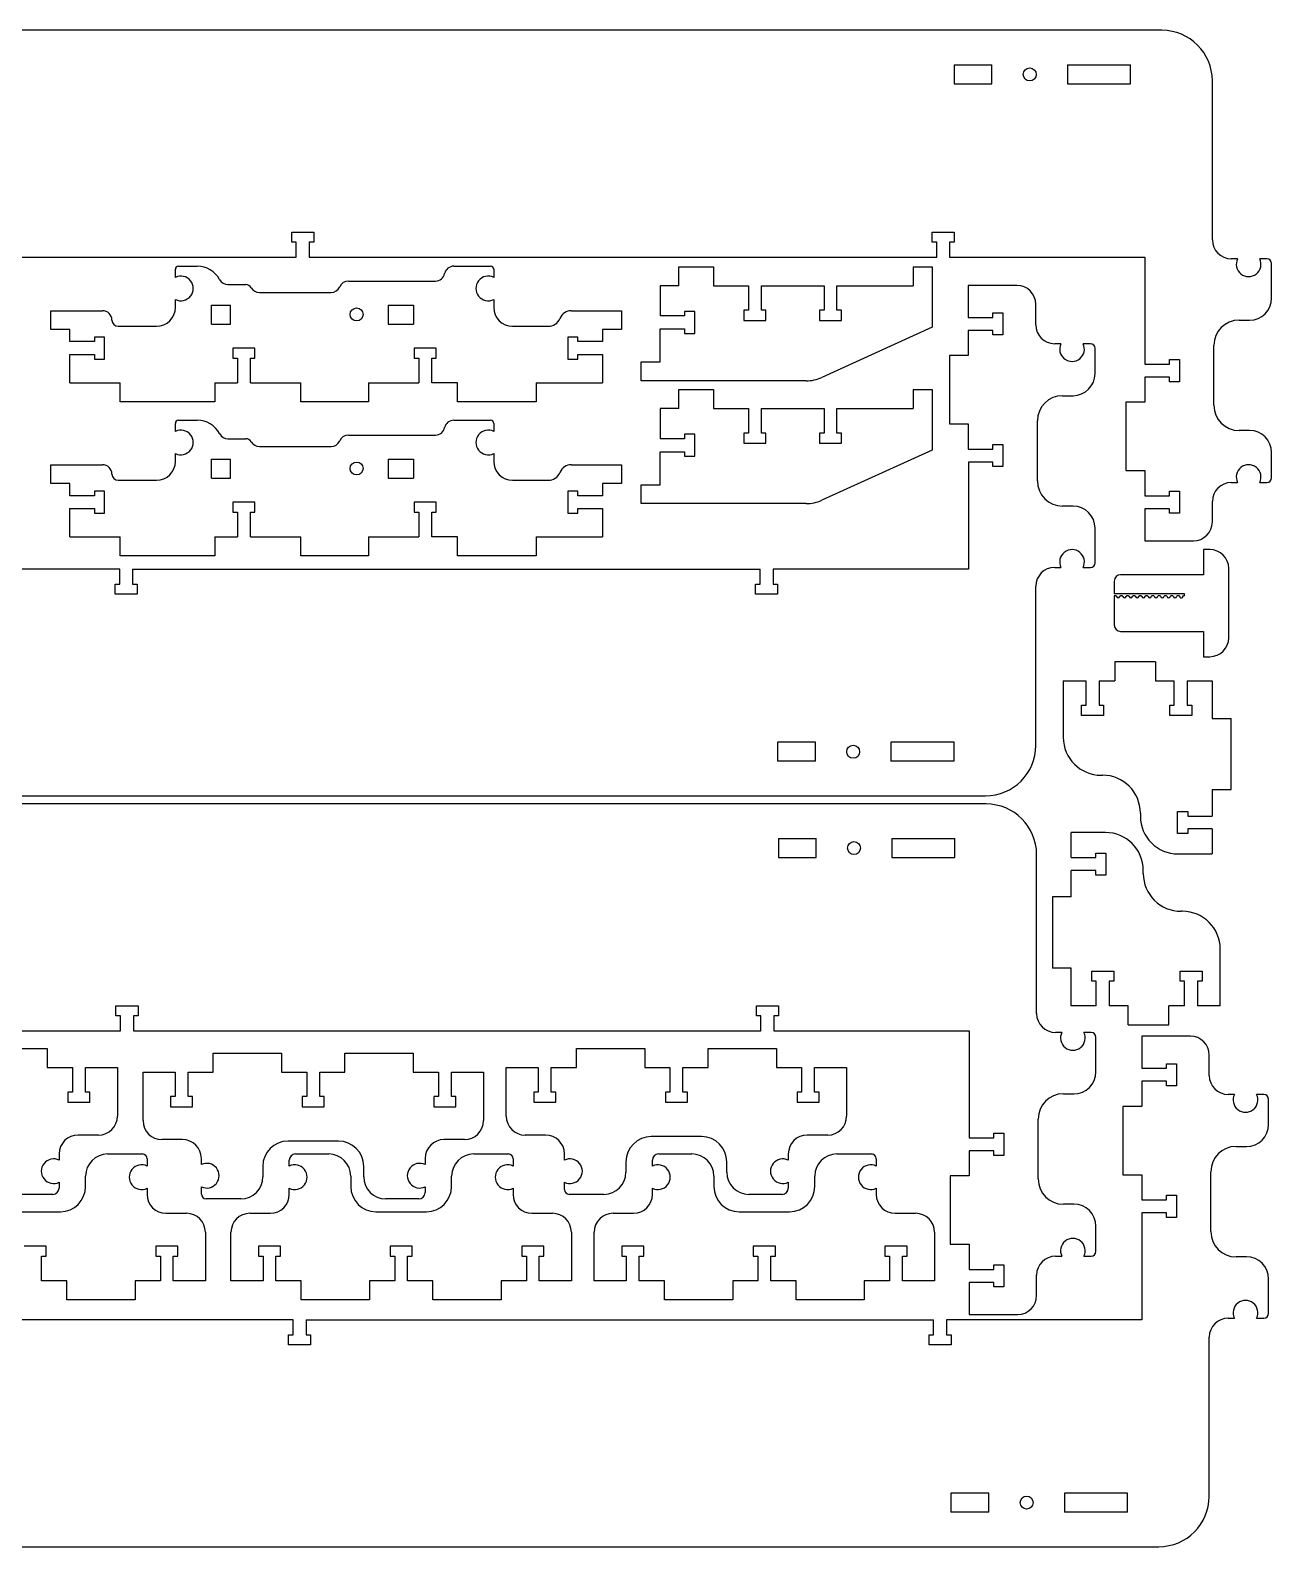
# Model space of a CAD drawing. Header units: millimetres. Extents: x 55 to 1338, y 204 to 952.
# Drawn here: x 944.1 to 1338, y 468.6 to 949.8 of the extents above; entities that cross this region are included whole.
import ezdxf

# ---------------------------------------------------------------- set-up
doc = ezdxf.new("R2010")
doc.units = ezdxf.units.MM
doc.layers.get('0').update_dxf_attribs({"color": 253, "lineweight": 70, "true_color": 0x8faf8f})

msp = doc.modelspace()

# ---------------------------------------------------------------- linework, layer by layer
at = {"color": 38, "lineweight": -3, "true_color": 0x482605}
for p, q in [((1303.16, 949.77), (554.75, 949.77)), ((1237.22, 938.77), (1249.22, 938.77)), ((1237.22, 938.77), (1237.22, 932.77)), ((1249.22, 932.77), (1249.22, 938.77)), ((1273.22, 938.77), (1293.22, 938.77)), ((1273.22, 938.77), (1273.22, 932.77)), ((1293.22, 932.77), (1293.22, 938.77)), ((1319.16, 883.27), (1319.16, 933.77)), ((1237.22, 932.77), (1249.22, 932.77)), ((1273.22, 932.77), (1293.22, 932.77)), ((1027.06, 885.77), (1034.06, 885.77)), ((1027.06, 882.57), (1027.06, 885.77)), ((1034.06, 885.77), (1034.06, 882.57)), ((1230.26, 885.77), (1237.26, 885.77)), ((1230.26, 882.57), (1230.26, 885.77)), ((1237.26, 885.77), (1237.26, 882.57)), ((1028.51, 882.57), (1027.06, 882.57)), ((1028.51, 877.77), (1028.51, 882.57)), ((1034.06, 882.57), (1032.61, 882.57)), ((1032.61, 882.57), (1032.61, 877.77)), ((1231.71, 882.57), (1230.26, 882.57)), ((1231.71, 877.77), (1231.71, 882.57)), ((1235.81, 882.57), (1235.81, 877.77)), ((1237.26, 882.57), (1235.81, 882.57)), ((829.41, 877.77), (1028.51, 877.77)), ((1032.61, 877.77), (1231.71, 877.77)), ((1235.81, 877.77), (1297.77, 877.77)), ((1297.77, 877.77), (1297.77, 843.82)), ((1327.15, 877.27), (1325.16, 877.27)), ((1336.48, 877.27), (1334.18, 877.27)), ((1337.98, 864.8), (1337.98, 875.77)), ((990.15, 871.38), (990.15, 873.93)), ((991.15, 874.93), (997.1, 874.93)), ((1078.52, 874.93), (1090.15, 874.93)), ((1091.15, 873.93), (1091.15, 871.38)), ((1149.92, 874.72), (1160.92, 874.72)), ((1149.92, 868.72), (1149.92, 874.72)), ((1160.92, 874.72), (1160.92, 868.72)), ((1224.22, 874.72), (1230.22, 874.72)), ((1224.22, 874.72), (1224.22, 868.72)), ((1230.22, 874.72), (1230.22, 855.54)), ((1006.84, 869.06), (1012.48, 869.06)), ((1016.81, 866.56), (1039.55, 866.56)), ((1045.06, 870.2), (1072.65, 870.2)), ((1143.92, 868.72), (1143.92, 859.13)), ((1149.92, 868.72), (1143.92, 868.72)), ((1160.92, 868.72), (1171.97, 868.72)), ((1171.97, 868.72), (1171.97, 860.92)), ((1176.07, 860.92), (1176.07, 868.72)), ((1176.07, 868.72), (1195.97, 868.72)), ((1195.97, 868.72), (1195.97, 860.92)), ((1200.07, 860.92), (1200.07, 868.72)), ((1200.07, 868.72), (1224.22, 868.72)), ((1257.14, 868.83), (1241.74, 868.83)), ((1241.74, 868.83), (1241.74, 858.65)), ((990.15, 861.86), (990.15, 864.34)), ((1001.65, 862.56), (1007.65, 862.56)), ((1001.65, 856.56), (1001.65, 862.56)), ((1007.65, 856.56), (1007.65, 862.56)), ((1057.65, 862.56), (1065.65, 862.56)), ((1057.65, 862.56), (1057.65, 856.56)), ((1065.65, 862.56), (1065.65, 856.56)), ((1091.15, 864.34), (1091.15, 861.86)), ((1263.14, 856.33), (1263.14, 862.83)), ((950.65, 860.8), (967, 860.8)), ((950.65, 854.8), (950.65, 860.8)), ((1001.65, 856.56), (1007.65, 856.56)), ((1057.65, 856.56), (1065.65, 856.56)), ((1115.84, 860.8), (1131.65, 860.8)), ((1131.65, 860.8), (1131.65, 854.8)), ((1151.72, 859.13), (1143.92, 859.13)), ((1151.72, 860.58), (1151.72, 859.13)), ((1154.92, 860.58), (1151.72, 860.58)), ((1154.92, 853.58), (1154.92, 860.58)), ((1170.52, 860.92), (1170.52, 857.72)), ((1171.97, 860.92), (1170.52, 860.92)), ((1170.52, 857.72), (1177.52, 857.72)), ((1177.52, 860.92), (1176.07, 860.92)), ((1177.52, 857.72), (1177.52, 860.92)), ((1195.97, 860.92), (1194.52, 860.92)), ((1194.52, 860.92), (1194.52, 857.72)), ((1194.52, 857.72), (1201.52, 857.72)), ((1201.52, 860.92), (1200.07, 860.92)), ((1201.52, 857.72), (1201.52, 860.92)), ((1241.74, 858.65), (1249.54, 858.65)), ((1249.54, 858.65), (1249.54, 860.1)), ((1249.54, 860.1), (1252.74, 860.1)), ((1252.74, 860.1), (1252.74, 853.1)), ((1327.66, 857.8), (1330.98, 857.8)), ((956.65, 854.8), (950.65, 854.8)), ((956.65, 850.98), (956.65, 854.8)), ((964.45, 852.43), (964.45, 850.98)), ((967.65, 852.43), (964.45, 852.43)), ((967.65, 845.43), (967.65, 852.43)), ((972, 855.86), (984.15, 855.86)), ((1097.15, 855.86), (1108.45, 855.86)), ((1114.65, 852.43), (1114.65, 845.43)), ((1117.85, 852.43), (1114.65, 852.43)), ((1117.85, 850.98), (1117.85, 852.43)), ((1125.65, 854.8), (1125.65, 850.98)), ((1131.65, 854.8), (1125.65, 854.8)), ((1143.92, 855.03), (1151.72, 855.03)), ((1143.92, 844.54), (1143.92, 855.03)), ((1151.72, 855.03), (1151.72, 853.58)), ((1151.72, 853.58), (1154.92, 853.58)), ((1230.22, 855.54), (1195.26, 839.62)), ((1249.54, 854.55), (1241.74, 854.55)), ((1241.74, 854.55), (1241.74, 846.55)), ((1249.54, 853.1), (1249.54, 854.55)), ((1252.74, 853.1), (1249.54, 853.1)), ((964.45, 850.98), (956.65, 850.98)), ((1008.38, 848.93), (1008.38, 845.73)), ((1015.38, 848.93), (1008.38, 848.93)), ((1015.38, 845.73), (1015.38, 848.93)), ((1065.92, 848.93), (1065.92, 845.73)), ((1072.92, 848.93), (1065.92, 848.93)), ((1072.92, 845.73), (1072.92, 848.93)), ((1125.65, 850.98), (1117.85, 850.98)), ((1271.13, 850.33), (1269.14, 850.33)), ((1280.46, 850.33), (1278.16, 850.33)), ((1281.96, 840.83), (1281.96, 848.83)), ((1319.66, 830.77), (1319.66, 849.8)), ((956.65, 846.88), (964.45, 846.88)), ((956.65, 837.93), (956.65, 846.88)), ((964.45, 846.88), (964.45, 845.43)), ((964.45, 845.43), (967.65, 845.43)), ((1008.38, 845.73), (1009.83, 845.73)), ((1009.83, 845.73), (1009.83, 837.93)), ((1013.93, 845.73), (1015.38, 845.73)), ((1013.93, 837.93), (1013.93, 845.73)), ((1065.92, 845.73), (1067.37, 845.73)), ((1067.37, 845.73), (1067.37, 837.93)), ((1071.47, 845.73), (1072.92, 845.73)), ((1071.47, 837.93), (1071.47, 845.73)), ((1114.65, 845.43), (1117.85, 845.43)), ((1117.85, 846.88), (1125.65, 846.88)), ((1117.85, 845.43), (1117.85, 846.88)), ((1125.65, 846.88), (1125.65, 837.93)), ((1137.92, 838.54), (1137.92, 844.54)), ((1137.92, 844.54), (1143.92, 844.54)), ((1241.74, 846.55), (1235.74, 846.55)), ((1235.74, 846.55), (1235.74, 824.88)), ((1297.77, 843.82), (1305.56, 843.82)), ((1305.56, 845.27), (1308.76, 845.27)), ((1305.56, 843.82), (1305.56, 845.27)), ((1308.76, 845.27), (1308.76, 838.27)), ((956.65, 837.93), (972.65, 837.93)), ((972.65, 831.93), (972.65, 837.93)), ((1002.65, 837.93), (1002.65, 831.93)), ((1002.65, 837.93), (1009.83, 837.93)), ((1013.93, 837.93), (1029.93, 837.93)), ((1029.93, 831.93), (1029.93, 837.93)), ((1051.37, 837.93), (1051.37, 831.93)), ((1051.37, 837.93), (1067.37, 837.93)), ((1079.65, 837.93), (1071.47, 837.93)), ((1079.65, 831.93), (1079.65, 837.93)), ((1104.65, 837.93), (1104.65, 831.93)), ((1104.65, 837.93), (1125.65, 837.93)), ((1190.29, 838.54), (1137.92, 838.54)), ((1297.76, 839.72), (1297.76, 831.72)), ((1305.56, 839.72), (1297.76, 839.72)), ((1305.56, 838.27), (1305.56, 839.72)), ((1308.76, 838.27), (1305.56, 838.27)), ((1149.92, 835.75), (1160.92, 835.75)), ((1149.92, 829.75), (1149.92, 835.75)), ((1160.92, 835.75), (1160.92, 829.75)), ((1224.22, 835.75), (1230.22, 835.75)), ((1224.22, 835.75), (1224.22, 829.75)), ((1230.22, 835.75), (1230.22, 816.57)), ((1271.64, 833.83), (1274.96, 833.83)), ((1002.65, 831.93), (972.65, 831.93)), ((1051.37, 831.93), (1029.93, 831.93)), ((1104.65, 831.93), (1079.65, 831.93)), ((1143.92, 829.75), (1143.92, 820.16)), ((1149.92, 829.75), (1143.92, 829.75)), ((1160.92, 829.75), (1171.97, 829.75)), ((1171.97, 829.75), (1171.97, 821.95)), ((1176.07, 821.95), (1176.07, 829.75)), ((1176.07, 829.75), (1195.97, 829.75)), ((1195.97, 829.75), (1195.97, 821.95)), ((1200.07, 821.95), (1200.07, 829.75)), ((1200.07, 829.75), (1224.22, 829.75)), ((1291.76, 831.72), (1291.76, 810.05)), ((1297.76, 831.72), (1291.76, 831.72)), ((990.15, 822.5), (990.15, 825.05)), ((991.15, 826.05), (997.1, 826.05)), ((1078.52, 826.05), (1090.15, 826.05)), ((1091.15, 825.05), (1091.15, 822.5)), ((1235.74, 824.88), (1241.74, 824.88)), ((1241.74, 824.88), (1241.74, 816.88)), ((1263.64, 806.8), (1263.64, 825.83)), ((1006.84, 820.18), (1012.48, 820.18)), ((1045.06, 821.32), (1072.65, 821.32)), ((1151.72, 820.16), (1143.92, 820.16)), ((1151.72, 821.61), (1151.72, 820.16)), ((1154.92, 821.61), (1151.72, 821.61)), ((1154.92, 814.61), (1154.92, 821.61)), ((1170.52, 821.95), (1170.52, 818.75)), ((1171.97, 821.95), (1170.52, 821.95)), ((1170.52, 818.75), (1177.52, 818.75)), ((1177.52, 821.95), (1176.07, 821.95)), ((1177.52, 818.75), (1177.52, 821.95)), ((1195.97, 821.95), (1194.52, 821.95)), ((1194.52, 821.95), (1194.52, 818.75)), ((1194.52, 818.75), (1201.52, 818.75)), ((1201.52, 821.95), (1200.07, 821.95)), ((1201.52, 818.75), (1201.52, 821.95)), ((1249.54, 816.88), (1249.54, 818.33)), ((1249.54, 818.33), (1252.74, 818.33)), ((1252.74, 818.33), (1252.74, 811.33)), ((1330.98, 822.77), (1327.66, 822.77)), ((990.15, 812.98), (990.15, 815.46)), ((1001.65, 813.68), (1007.65, 813.68)), ((1001.65, 807.68), (1001.65, 813.68)), ((1007.65, 807.68), (1007.65, 813.68)), ((1016.81, 817.68), (1039.55, 817.68)), ((1057.65, 813.68), (1065.65, 813.68)), ((1057.65, 813.68), (1057.65, 807.68)), ((1065.65, 813.68), (1065.65, 807.68)), ((1091.15, 815.46), (1091.15, 812.98)), ((1143.92, 816.06), (1151.72, 816.06)), ((1143.92, 805.57), (1143.92, 816.06)), ((1151.72, 816.06), (1151.72, 814.61)), ((1151.72, 814.61), (1154.92, 814.61)), ((1230.22, 816.57), (1195.26, 800.65)), ((1241.74, 816.88), (1249.54, 816.88)), ((1337.98, 807.77), (1337.98, 815.77)), ((950.65, 811.92), (967, 811.92)), ((950.65, 805.92), (950.65, 811.92)), ((1115.84, 811.92), (1131.65, 811.92)), ((1131.65, 811.92), (1131.65, 805.92)), ((1249.54, 812.78), (1241.75, 812.78)), ((1241.75, 812.78), (1241.75, 778.83)), ((1249.54, 811.33), (1249.54, 812.78)), ((1252.74, 811.33), (1249.54, 811.33)), ((1291.76, 810.05), (1297.76, 810.05)), ((1297.76, 810.05), (1297.76, 802.05)), ((956.65, 805.92), (950.65, 805.92)), ((956.65, 802.1), (956.65, 805.92)), ((972, 806.98), (984.15, 806.98)), ((1001.65, 807.68), (1007.65, 807.68)), ((1057.65, 807.68), (1065.65, 807.68)), ((1097.15, 806.98), (1108.45, 806.98)), ((1125.65, 805.92), (1125.65, 802.1)), ((1131.65, 805.92), (1125.65, 805.92)), ((1137.92, 799.57), (1137.92, 805.57)), ((1137.92, 805.57), (1143.92, 805.57)), ((1325.16, 806.27), (1327.15, 806.27)), ((1334.18, 806.27), (1336.48, 806.27)), ((964.45, 802.1), (956.65, 802.1)), ((964.45, 803.55), (964.45, 802.1)), ((967.65, 803.55), (964.45, 803.55)), ((967.65, 796.55), (967.65, 803.55)), ((1008.38, 800.05), (1008.38, 796.85)), ((1015.38, 800.05), (1008.38, 800.05)), ((1015.38, 796.85), (1015.38, 800.05)), ((1065.92, 800.05), (1065.92, 796.85)), ((1072.92, 800.05), (1065.92, 800.05)), ((1072.92, 796.85), (1072.92, 800.05)), ((1114.65, 803.55), (1114.65, 796.55)), ((1117.85, 803.55), (1114.65, 803.55)), ((1117.85, 802.1), (1117.85, 803.55)), ((1125.65, 802.1), (1117.85, 802.1)), ((1190.29, 799.57), (1137.92, 799.57)), ((1274.96, 798.8), (1271.64, 798.8)), ((1297.76, 802.05), (1305.56, 802.05)), ((1305.56, 803.5), (1308.76, 803.5)), ((1305.56, 802.05), (1305.56, 803.5)), ((1308.76, 803.5), (1308.76, 796.5)), ((1319.16, 793.77), (1319.16, 800.27)), ((956.65, 798), (964.45, 798)), ((956.65, 789.05), (956.65, 798)), ((964.45, 798), (964.45, 796.55)), ((964.45, 796.55), (967.65, 796.55)), ((1008.38, 796.85), (1009.83, 796.85)), ((1009.83, 796.85), (1009.83, 789.05)), ((1013.93, 796.85), (1015.38, 796.85)), ((1013.93, 789.05), (1013.93, 796.85)), ((1065.92, 796.85), (1067.37, 796.85)), ((1067.37, 796.85), (1067.37, 789.05)), ((1071.47, 796.85), (1072.92, 796.85)), ((1071.47, 789.05), (1071.47, 796.85)), ((1114.65, 796.55), (1117.85, 796.55)), ((1117.85, 798), (1125.65, 798)), ((1117.85, 796.55), (1117.85, 798)), ((1125.65, 798), (1125.65, 789.05)), ((1297.76, 797.95), (1297.76, 787.77)), ((1305.56, 797.95), (1297.76, 797.95)), ((1305.56, 796.5), (1305.56, 797.95)), ((1308.76, 796.5), (1305.56, 796.5)), ((1281.96, 780.83), (1281.96, 791.8)), ((956.65, 789.05), (972.65, 789.05)), ((972.65, 783.05), (972.65, 789.05)), ((1002.65, 789.05), (1002.65, 783.05)), ((1002.65, 789.05), (1009.83, 789.05)), ((1013.93, 789.05), (1029.93, 789.05)), ((1029.93, 783.05), (1029.93, 789.05)), ((1051.37, 789.05), (1051.37, 783.05)), ((1051.37, 789.05), (1067.37, 789.05)), ((1079.65, 789.05), (1071.47, 789.05)), ((1079.65, 783.05), (1079.65, 789.05)), ((1104.65, 789.05), (1104.65, 783.05)), ((1104.65, 789.05), (1125.65, 789.05)), ((1297.76, 787.77), (1313.16, 787.77)), ((1318.37, 785.01), (1316.37, 785.01)), ((1316.37, 785.01), (1316.37, 777.01)), ((1002.65, 783.05), (972.65, 783.05)), ((1051.37, 783.05), (1029.93, 783.05)), ((1104.65, 783.05), (1079.65, 783.05)), ((972.49, 778.83), (773.39, 778.83)), ((972.49, 774.03), (972.49, 778.83)), ((976.59, 778.83), (976.59, 774.03)), ((976.59, 778.83), (1175.69, 778.83)), ((1175.69, 774.03), (1175.69, 778.83)), ((1179.79, 778.83), (1179.79, 774.03)), ((1241.75, 778.83), (1179.79, 778.83)), ((1269.14, 779.33), (1271.13, 779.33)), ((1278.16, 779.33), (1280.46, 779.33)), ((1288.04, 775.01), (1288.04, 771.01)), ((1316.37, 777.01), (1290.04, 777.01)), ((1324.37, 757.01), (1324.37, 779.01)), ((971.04, 770.83), (971.04, 774.03)), ((971.04, 774.03), (972.49, 774.03)), ((978.04, 770.83), (971.04, 770.83)), ((976.59, 774.03), (978.04, 774.03)), ((978.04, 774.03), (978.04, 770.83)), ((1174.24, 770.83), (1174.24, 774.03)), ((1174.24, 774.03), (1175.69, 774.03)), ((1181.24, 770.83), (1174.24, 770.83)), ((1179.79, 774.03), (1181.24, 774.03)), ((1181.24, 774.03), (1181.24, 770.83)), ((1263.14, 722.83), (1263.14, 773.33)), ((1288.04, 771.01), (1310.27, 771.01)), ((1288.6, 770.31), (1288.04, 770.31)), ((1288.04, 770.31), (1288.04, 761.01)), ((1290.6, 770.31), (1289.99, 770.31)), ((1292.6, 770.31), (1291.99, 770.31)), ((1294.6, 770.31), (1293.99, 770.31)), ((1296.6, 770.31), (1295.99, 770.31)), ((1298.6, 770.31), (1297.99, 770.31)), ((1300.6, 770.31), (1299.99, 770.31)), ((1302.6, 770.31), (1301.99, 770.31)), ((1304.6, 770.31), (1303.99, 770.31)), ((1306.6, 770.31), (1305.99, 770.31)), ((1308.6, 770.31), (1307.99, 770.31)), ((1309.77, 770.31), (1310.27, 770.31)), ((1310.27, 771.01), (1310.27, 770.31)), ((1290.04, 759.01), (1316.37, 759.01)), ((1316.37, 759.01), (1316.37, 751.01)), ((1316.37, 751.01), (1318.37, 751.01)), ((1301.1, 749.39), (1288.2, 749.39)), ((1288.2, 749.39), (1288.2, 743.39)), ((1301.1, 749.39), (1301.1, 743.39)), ((1271.87, 743.39), (1279.1, 743.39)), ((1271.87, 743.39), (1271.87, 725.39)), ((1279.1, 735.59), (1279.1, 743.39)), ((1283.2, 743.39), (1288.2, 743.39)), ((1283.2, 743.39), (1283.2, 735.59)), ((1301.1, 743.39), (1307.1, 743.39)), ((1307.1, 735.59), (1307.1, 743.39)), ((1311.2, 743.39), (1319.15, 743.39)), ((1311.2, 743.39), (1311.2, 735.59)), ((1319.15, 743.39), (1319.15, 731.39)), ((1277.65, 732.39), (1277.65, 735.59)), ((1277.65, 735.59), (1279.1, 735.59)), ((1284.65, 732.39), (1277.65, 732.39)), ((1283.2, 735.59), (1284.65, 735.59)), ((1284.65, 735.59), (1284.65, 732.39)), ((1305.65, 732.39), (1305.65, 735.59)), ((1305.65, 735.59), (1307.1, 735.59)), ((1312.65, 732.39), (1305.65, 732.39)), ((1311.2, 735.59), (1312.65, 735.59)), ((1312.65, 735.59), (1312.65, 732.39)), ((1319.15, 731.39), (1325.15, 731.39)), ((1325.15, 708.82), (1325.15, 731.39)), ((1181.2, 723.83), (1181.2, 717.83)), ((1193.2, 723.83), (1181.2, 723.83)), ((1193.2, 717.83), (1193.2, 723.83)), ((1237.2, 723.83), (1217.2, 723.83)), ((1217.2, 723.83), (1217.2, 717.83)), ((1237.2, 717.83), (1237.2, 723.83)), ((1193.2, 717.83), (1181.2, 717.83)), ((1237.2, 717.83), (1217.2, 717.83)), ((1283.87, 713.39), (1284.32, 713.39)), ((1319.15, 708.82), (1319.15, 700.44)), ((1319.15, 708.82), (1325.15, 708.82)), ((498.73, 706.83), (1247.14, 706.83)), ((1247.4, 704.26), (498.99, 704.26)), ((1296.32, 701.39), (1296.32, 700.39)), ((1308.15, 694.89), (1308.15, 701.89)), ((1308.15, 701.89), (1311.35, 701.89)), ((1311.35, 701.89), (1311.35, 700.44)), ((1311.35, 700.44), (1319.15, 700.44)), ((1181.46, 693.26), (1193.46, 693.26)), ((1181.46, 693.26), (1181.46, 687.26)), ((1193.46, 687.26), (1193.46, 693.26)), ((1217.46, 693.26), (1237.46, 693.26)), ((1217.46, 693.26), (1217.46, 687.26)), ((1237.46, 687.26), (1237.46, 693.26)), ((1285.24, 695.2), (1274.4, 695.2)), ((1274.4, 687.25), (1274.4, 695.2)), ((1311.35, 694.89), (1308.15, 694.89)), ((1319.15, 696.34), (1311.35, 696.34)), ((1311.35, 696.34), (1311.35, 694.89)), ((1319.15, 696.34), (1319.15, 688.39)), ((1263.4, 637.76), (1263.4, 688.26)), ((1282.2, 687.25), (1282.2, 688.7)), ((1282.2, 688.7), (1285.4, 688.7)), ((1285.4, 688.7), (1285.4, 681.7)), ((1308.32, 688.39), (1319.15, 688.39)), ((1181.46, 687.26), (1193.46, 687.26)), ((1217.46, 687.26), (1237.46, 687.26)), ((1274.4, 687.25), (1282.2, 687.25)), ((1282.2, 683.15), (1274.4, 683.15)), ((1274.4, 674.77), (1274.4, 683.15)), ((1282.2, 681.7), (1282.2, 683.15)), ((1285.4, 681.7), (1282.2, 681.7)), ((1297.24, 682.2), (1297.24, 683.2)), ((1274.4, 674.77), (1268.4, 674.77)), ((1268.4, 674.77), (1268.4, 652.2)), ((1309.68, 670.2), (1309.24, 670.2)), ((1321.68, 640.2), (1321.68, 658.2)), ((1274.4, 652.2), (1268.4, 652.2)), ((1274.4, 640.2), (1274.4, 652.2)), ((1280.9, 648), (1280.9, 651.2)), ((1280.9, 651.2), (1287.9, 651.2)), ((1287.9, 651.2), (1287.9, 648)), ((1308.9, 648), (1308.9, 651.2)), ((1308.9, 651.2), (1315.9, 651.2)), ((1315.9, 651.2), (1315.9, 648)), ((1282.35, 648), (1280.9, 648)), ((1282.35, 640.2), (1282.35, 648)), ((1287.9, 648), (1286.45, 648)), ((1286.45, 648), (1286.45, 640.2)), ((1310.35, 648), (1308.9, 648)), ((1310.35, 640.2), (1310.35, 648)), ((1315.9, 648), (1314.45, 648)), ((1314.45, 648), (1314.45, 640.2)), ((971.3, 640.26), (978.3, 640.26)), ((971.3, 637.06), (971.3, 640.26)), ((978.3, 640.26), (978.3, 637.06)), ((1174.5, 640.26), (1181.5, 640.26)), ((1174.5, 637.06), (1174.5, 640.26)), ((1181.5, 640.26), (1181.5, 637.06)), ((1282.35, 640.2), (1274.4, 640.2)), ((1292.45, 640.2), (1286.45, 640.2)), ((1292.45, 634.2), (1292.45, 640.2)), ((1305.35, 634.2), (1305.35, 640.2)), ((1310.35, 640.2), (1305.35, 640.2)), ((1321.68, 640.2), (1314.45, 640.2)), ((972.75, 637.06), (971.3, 637.06)), ((972.75, 632.26), (972.75, 637.06)), ((978.3, 637.06), (976.85, 637.06)), ((976.85, 637.06), (976.85, 632.26)), ((1175.95, 637.06), (1174.5, 637.06)), ((1175.95, 632.26), (1175.95, 637.06)), ((1180.05, 637.06), (1180.05, 632.26)), ((1181.5, 637.06), (1180.05, 637.06)), ((773.65, 632.26), (972.75, 632.26)), ((976.85, 632.26), (1175.95, 632.26)), ((1180.05, 632.26), (1242.01, 632.26)), ((1242.01, 632.26), (1242.01, 598.31)), ((1271.39, 631.76), (1269.4, 631.76)), ((1280.72, 631.76), (1278.42, 631.76)), ((1292.45, 634.2), (1305.35, 634.2)), ((1312.18, 630.58), (1296.78, 630.58)), ((1296.78, 630.58), (1296.78, 620.4)), ((927.81, 626.63), (949.48, 626.63)), ((949.48, 626.63), (949.48, 620.63)), ((1117.4, 626.63), (1139.07, 626.63)), ((1117.4, 620.63), (1117.4, 626.63)), ((1139.07, 626.63), (1139.07, 620.63)), ((1159.17, 626.63), (1180.84, 626.63)), ((1159.17, 620.63), (1159.17, 626.63)), ((1180.84, 626.63), (1180.84, 620.63)), ((1282.22, 619.29), (1282.22, 630.26)), ((1002.17, 625.2), (1023.84, 625.2)), ((1002.17, 619.2), (1002.17, 625.2)), ((1023.84, 625.2), (1023.84, 619.2)), ((1043.94, 625.2), (1065.61, 625.2)), ((1043.94, 619.2), (1043.94, 625.2)), ((1065.61, 625.2), (1065.61, 619.2)), ((1304.58, 620.4), (1304.58, 621.85)), ((1304.58, 621.85), (1307.78, 621.85)), ((1307.78, 621.85), (1307.78, 614.85)), ((1318.18, 618.08), (1318.18, 624.58)), ((949.48, 620.63), (957.48, 620.63)), ((957.48, 620.63), (957.48, 612.83)), ((961.58, 620.63), (971.76, 620.63)), ((961.58, 612.83), (961.58, 620.63)), ((971.76, 620.63), (971.76, 605.2)), ((979.89, 619.2), (990.07, 619.2)), ((979.89, 603.77), (979.89, 619.2)), ((990.07, 619.2), (990.07, 611.4)), ((994.17, 619.2), (1002.17, 619.2)), ((994.17, 611.4), (994.17, 619.2)), ((1023.84, 619.2), (1031.84, 619.2)), ((1031.84, 619.2), (1031.84, 611.4)), ((1035.94, 619.2), (1043.94, 619.2)), ((1035.94, 611.4), (1035.94, 619.2)), ((1065.61, 619.2), (1073.61, 619.2)), ((1073.61, 619.2), (1073.61, 611.4)), ((1077.71, 619.2), (1087.89, 619.2)), ((1077.71, 611.4), (1077.71, 619.2)), ((1087.89, 619.2), (1087.89, 603.77)), ((1095.12, 620.63), (1105.3, 620.63)), ((1095.12, 605.2), (1095.12, 620.63)), ((1105.3, 620.63), (1105.3, 612.83)), ((1109.4, 620.63), (1117.4, 620.63)), ((1109.4, 612.83), (1109.4, 620.63)), ((1139.07, 620.63), (1147.07, 620.63)), ((1147.07, 620.63), (1147.07, 612.83)), ((1151.17, 620.63), (1159.17, 620.63)), ((1151.17, 612.83), (1151.17, 620.63)), ((1180.84, 620.63), (1188.84, 620.63)), ((1188.84, 620.63), (1188.84, 612.83)), ((1192.94, 620.63), (1203.12, 620.63)), ((1192.94, 612.83), (1192.94, 620.63)), ((1203.12, 620.63), (1203.12, 605.2)), ((1296.78, 620.4), (1304.58, 620.4)), ((1304.58, 616.3), (1296.78, 616.3)), ((1296.78, 616.3), (1296.78, 608.3)), ((1304.58, 614.85), (1304.58, 616.3)), ((956.03, 612.83), (956.03, 609.63)), ((957.48, 612.83), (956.03, 612.83)), ((963.03, 612.83), (961.58, 612.83)), ((963.03, 609.63), (963.03, 612.83)), ((988.62, 611.4), (988.62, 608.2)), ((990.07, 611.4), (988.62, 611.4)), ((995.62, 611.4), (994.17, 611.4)), ((995.62, 608.2), (995.62, 611.4)), ((1030.39, 611.4), (1030.39, 608.2)), ((1031.84, 611.4), (1030.39, 611.4)), ((1037.39, 611.4), (1035.94, 611.4)), ((1037.39, 608.2), (1037.39, 611.4)), ((1072.16, 611.4), (1072.16, 608.2)), ((1073.61, 611.4), (1072.16, 611.4)), ((1079.16, 611.4), (1077.71, 611.4)), ((1079.16, 608.2), (1079.16, 611.4)), ((1103.85, 612.83), (1103.85, 609.63)), ((1105.3, 612.83), (1103.85, 612.83)), ((1110.85, 612.83), (1109.4, 612.83)), ((1110.85, 609.63), (1110.85, 612.83)), ((1145.62, 612.83), (1145.62, 609.63)), ((1147.07, 612.83), (1145.62, 612.83)), ((1152.62, 612.83), (1151.17, 612.83)), ((1152.62, 609.63), (1152.62, 612.83)), ((1187.39, 612.83), (1187.39, 609.63)), ((1188.84, 612.83), (1187.39, 612.83)), ((1194.39, 612.83), (1192.94, 612.83)), ((1194.39, 609.63), (1194.39, 612.83)), ((1271.9, 612.29), (1275.22, 612.29)), ((1307.78, 614.85), (1304.58, 614.85)), ((1326.16, 612.08), (1324.18, 612.08)), ((1335.5, 612.08), (1333.2, 612.08)), ((956.03, 609.63), (963.03, 609.63)), ((988.62, 608.2), (995.62, 608.2)), ((1030.39, 608.2), (1037.39, 608.2)), ((1072.16, 608.2), (1079.16, 608.2)), ((1103.85, 609.63), (1110.85, 609.63)), ((1145.62, 609.63), (1152.62, 609.63)), ((1187.39, 609.63), (1194.39, 609.63)), ((1296.78, 608.3), (1290.78, 608.3)), ((1290.78, 608.3), (1290.78, 586.63)), ((1337, 602.58), (1337, 610.58)), ((1263.9, 585.26), (1263.9, 604.29)), ((965.76, 599.2), (959.26, 599.2)), ((992.39, 597.77), (985.89, 597.77)), ((1041.89, 597.27), (1025.89, 597.27)), ((1081.89, 597.77), (1075.39, 597.77)), ((1107.62, 599.2), (1101.12, 599.2)), ((1157.12, 598.7), (1141.12, 598.7)), ((1197.12, 599.2), (1190.62, 599.2)), ((1242.01, 598.31), (1249.8, 598.31)), ((1249.8, 599.76), (1253, 599.76)), ((1249.8, 598.31), (1249.8, 599.76)), ((1253, 599.76), (1253, 592.76)), ((953.26, 593.2), (953.26, 591.24)), ((968.66, 593.19), (979.66, 593.19)), ((1028.29, 593.19), (1038.79, 593.19)), ((1084.79, 593.19), (1095.79, 593.19)), ((1113.62, 591.24), (1113.62, 593.2)), ((1143.52, 593.19), (1154.02, 593.19)), ((1184.62, 593.2), (1184.62, 591.24)), ((1200.02, 593.19), (1211.02, 593.19)), ((1242, 594.21), (1242, 586.21)), ((1249.8, 594.21), (1242, 594.21)), ((1249.8, 592.76), (1249.8, 594.21)), ((1253, 592.76), (1249.8, 592.76)), ((1326.68, 595.58), (1330, 595.58)), ((981.16, 591.69), (981.16, 589.35)), ((998.39, 589.81), (998.39, 591.77)), ((1017.89, 589.27), (1017.89, 585.95)), ((1026.29, 589.35), (1026.29, 591.19)), ((1049.89, 585.95), (1049.89, 589.27)), ((1069.39, 591.77), (1069.39, 589.81)), ((1097.29, 591.69), (1097.29, 589.35)), ((1133.12, 590.7), (1133.12, 587.38)), ((1141.52, 589.35), (1141.52, 591.19)), ((1165.12, 587.38), (1165.12, 590.7)), ((1212.52, 591.69), (1212.52, 589.35)), ((1318.68, 568.55), (1318.68, 587.58)), ((953.26, 584.21), (953.26, 582.38)), ((961.66, 582.87), (961.66, 586.19)), ((981.16, 582.32), (981.16, 580.37)), ((998.39, 580.45), (998.39, 582.78)), ((1026.29, 580.37), (1026.29, 582.32)), ((1045.79, 586.19), (1045.79, 582.87)), ((1069.39, 582.78), (1069.39, 580.95)), ((1077.79, 582.87), (1077.79, 586.19)), ((1097.29, 582.32), (1097.29, 580.37)), ((1113.62, 581.88), (1113.62, 584.21)), ((1141.52, 580.37), (1141.52, 582.32)), ((1161.02, 586.19), (1161.02, 582.87)), ((1184.62, 584.21), (1184.62, 582.38)), ((1193.02, 582.87), (1193.02, 586.19)), ((1212.52, 582.32), (1212.52, 580.37)), ((1236, 586.21), (1236, 564.54)), ((1242, 586.21), (1236, 586.21)), ((1290.78, 586.63), (1296.78, 586.63)), ((1296.78, 586.63), (1296.78, 578.63)), ((951.26, 580.38), (940.76, 580.38)), ((1010.89, 578.95), (999.89, 578.95)), ((1067.39, 578.95), (1056.89, 578.95)), ((1126.12, 580.38), (1115.12, 580.38)), ((1182.62, 580.38), (1172.12, 580.38)), ((1296.78, 578.63), (1304.58, 578.63)), ((1304.58, 578.63), (1304.58, 580.08)), ((1304.58, 580.08), (1307.78, 580.08)), ((1307.78, 580.08), (1307.78, 573.08)), ((937.66, 574.87), (953.66, 574.87)), ((987.16, 574.37), (993.66, 574.37)), ((1013.79, 574.37), (1020.29, 574.37)), ((1053.79, 574.87), (1069.79, 574.87)), ((1103.29, 574.37), (1109.79, 574.37)), ((1129.02, 574.37), (1135.52, 574.37)), ((1169.02, 574.87), (1185.02, 574.87)), ((1218.52, 574.37), (1225.02, 574.37)), ((1275.22, 577.26), (1271.9, 577.26)), ((1304.58, 574.53), (1296.78, 574.53)), ((1296.78, 574.53), (1296.78, 540.58)), ((1304.58, 573.08), (1304.58, 574.53)), ((1307.78, 573.08), (1304.58, 573.08)), ((999.66, 568.37), (999.66, 552.94)), ((1007.79, 552.94), (1007.79, 568.37)), ((1115.79, 568.37), (1115.79, 552.94)), ((1123.02, 552.94), (1123.02, 568.37)), ((1231.02, 568.37), (1231.02, 552.94)), ((1282.22, 562.26), (1282.22, 570.26)), ((949.16, 563.94), (942.16, 563.94)), ((949.16, 560.74), (949.16, 563.94)), ((983.93, 563.94), (983.93, 560.74)), ((990.93, 563.94), (983.93, 563.94)), ((990.93, 560.74), (990.93, 563.94)), ((1016.52, 563.94), (1016.52, 560.74)), ((1023.52, 563.94), (1016.52, 563.94)), ((1023.52, 560.74), (1023.52, 563.94)), ((1058.29, 563.94), (1058.29, 560.74)), ((1065.29, 563.94), (1058.29, 563.94)), ((1065.29, 560.74), (1065.29, 563.94)), ((1100.06, 563.94), (1100.06, 560.74)), ((1107.06, 563.94), (1100.06, 563.94)), ((1107.06, 560.74), (1107.06, 563.94)), ((1131.75, 563.94), (1131.75, 560.74)), ((1138.75, 563.94), (1131.75, 563.94)), ((1138.75, 560.74), (1138.75, 563.94)), ((1173.52, 563.94), (1173.52, 560.74)), ((1180.52, 563.94), (1173.52, 563.94)), ((1180.52, 560.74), (1180.52, 563.94)), ((1215.29, 563.94), (1215.29, 560.74)), ((1222.29, 563.94), (1215.29, 563.94)), ((1222.29, 560.74), (1222.29, 563.94)), ((1236, 564.54), (1242, 564.54)), ((1242, 564.54), (1242, 556.54)), ((947.71, 560.74), (949.16, 560.74)), ((947.71, 552.94), (947.71, 560.74)), ((983.93, 560.74), (985.38, 560.74)), ((985.38, 560.74), (985.38, 552.94)), ((989.48, 560.74), (990.93, 560.74)), ((989.48, 552.94), (989.48, 560.74)), ((1016.52, 560.74), (1017.97, 560.74)), ((1017.97, 560.74), (1017.97, 552.94)), ((1022.07, 560.74), (1023.52, 560.74)), ((1022.07, 552.94), (1022.07, 560.74)), ((1058.29, 560.74), (1059.74, 560.74)), ((1059.74, 560.74), (1059.74, 552.94)), ((1063.84, 560.74), (1065.29, 560.74)), ((1063.84, 552.94), (1063.84, 560.74)), ((1100.06, 560.74), (1101.51, 560.74)), ((1101.51, 560.74), (1101.51, 552.94)), ((1105.61, 560.74), (1107.06, 560.74)), ((1105.61, 552.94), (1105.61, 560.74)), ((1131.75, 560.74), (1133.2, 560.74)), ((1133.2, 560.74), (1133.2, 552.94)), ((1137.3, 560.74), (1138.75, 560.74)), ((1137.3, 552.94), (1137.3, 560.74)), ((1173.52, 560.74), (1174.97, 560.74)), ((1174.97, 560.74), (1174.97, 552.94)), ((1179.07, 560.74), (1180.52, 560.74)), ((1179.07, 552.94), (1179.07, 560.74)), ((1215.29, 560.74), (1216.74, 560.74)), ((1216.74, 560.74), (1216.74, 552.94)), ((1220.84, 560.74), (1222.29, 560.74)), ((1220.84, 552.94), (1220.84, 560.74)), ((1269.4, 560.76), (1271.39, 560.76)), ((1278.42, 560.76), (1280.72, 560.76)), ((1330, 560.55), (1326.68, 560.55)), ((1242, 556.54), (1249.8, 556.54)), ((1249.8, 557.99), (1253, 557.99)), ((1249.8, 556.54), (1249.8, 557.99)), ((1253, 557.99), (1253, 550.99)), ((1263.4, 548.26), (1263.4, 554.76)), ((1337, 542.58), (1337, 553.55)), ((955.71, 552.94), (947.71, 552.94)), ((955.71, 546.94), (955.71, 552.94)), ((977.38, 552.94), (977.38, 546.94)), ((985.38, 552.94), (977.38, 552.94)), ((999.66, 552.94), (989.48, 552.94)), ((1017.97, 552.94), (1007.79, 552.94)), ((1030.07, 552.94), (1022.07, 552.94)), ((1030.07, 546.94), (1030.07, 552.94)), ((1051.74, 552.94), (1051.74, 546.94)), ((1059.74, 552.94), (1051.74, 552.94)), ((1071.84, 552.94), (1063.84, 552.94)), ((1071.84, 546.94), (1071.84, 552.94)), ((1093.51, 552.94), (1093.51, 546.94)), ((1101.51, 552.94), (1093.51, 552.94)), ((1115.79, 552.94), (1105.61, 552.94)), ((1133.2, 552.94), (1123.02, 552.94)), ((1145.3, 552.94), (1137.3, 552.94)), ((1145.3, 546.94), (1145.3, 552.94)), ((1166.97, 552.94), (1166.97, 546.94)), ((1174.97, 552.94), (1166.97, 552.94)), ((1187.07, 552.94), (1179.07, 552.94)), ((1187.07, 546.94), (1187.07, 552.94)), ((1208.74, 552.94), (1208.74, 546.94)), ((1216.74, 552.94), (1208.74, 552.94)), ((1231.02, 552.94), (1220.84, 552.94)), ((1242, 552.44), (1242, 542.26)), ((1249.8, 552.44), (1242, 552.44)), ((1249.8, 550.99), (1249.8, 552.44)), ((1253, 550.99), (1249.8, 550.99)), ((977.38, 546.94), (955.71, 546.94)), ((1051.74, 546.94), (1030.07, 546.94)), ((1093.51, 546.94), (1071.84, 546.94)), ((1166.97, 546.94), (1145.3, 546.94)), ((1208.74, 546.94), (1187.07, 546.94)), ((1027.52, 540.58), (828.42, 540.58)), ((1027.52, 535.78), (1027.52, 540.58)), ((1031.62, 540.58), (1031.62, 535.78)), ((1031.62, 540.58), (1230.72, 540.58)), ((1230.72, 535.78), (1230.72, 540.58)), ((1234.82, 540.58), (1234.82, 535.78)), ((1296.78, 540.58), (1234.82, 540.58)), ((1242, 542.26), (1257.4, 542.26)), ((1324.18, 541.08), (1326.16, 541.08)), ((1333.2, 541.08), (1335.5, 541.08)), ((1026.07, 532.58), (1026.07, 535.78)), ((1026.07, 535.78), (1027.52, 535.78)), ((1031.62, 535.78), (1033.07, 535.78)), ((1033.07, 535.78), (1033.07, 532.58)), ((1229.27, 532.58), (1229.27, 535.78)), ((1229.27, 535.78), (1230.72, 535.78)), ((1234.82, 535.78), (1236.27, 535.78)), ((1236.27, 535.78), (1236.27, 532.58)), ((1318.18, 484.58), (1318.18, 535.08)), ((1033.07, 532.58), (1026.07, 532.58)), ((1236.27, 532.58), (1229.27, 532.58)), ((1236.24, 485.58), (1236.24, 479.58)), ((1248.24, 485.58), (1236.24, 485.58)), ((1248.24, 479.58), (1248.24, 485.58)), ((1292.24, 485.58), (1272.24, 485.58)), ((1272.24, 485.58), (1272.24, 479.58)), ((1292.24, 479.58), (1292.24, 485.58)), ((1248.24, 479.58), (1236.24, 479.58)), ((1292.24, 479.58), (1272.24, 479.58)), ((553.76, 468.58), (1302.18, 468.58))]:
    msp.add_line(p, q, dxfattribs=at)
for centre in [(1261.22, 935.77), (1047.65, 859.61), (1047.65, 810.73), (1205.2, 720.83), (1205.46, 690.26), (1260.24, 482.58)]:
    msp.add_circle(centre, 2.05, dxfattribs=at)
for centre, radius, start, end in [((1303.16, 933.77), 16, 0, 90), ((1325.16, 883.27), 6, 180, 270), ((1330.67, 875.54), 3.92, 153.8115, 26.1885), ((1336.48, 875.77), 1.5, 360, 90), ((991.15, 873.93), 1, 90, 180), ((991.88, 867.86), 3.92, 243.8115, 116.1885), ((997.1, 866.93), 8, 27.7985, 90), ((1072.65, 873.2), 3, 270, 347.8125), ((1078.52, 871.93), 3, 90, 167.8125), ((1089.42, 867.86), 3.92, 63.8115, 296.1885), ((1090.15, 873.93), 1, 360, 90), ((1006.84, 872.06), 3, 207.7985, 270), ((1012.48, 867.06), 2, 30, 90), ((1016.81, 869.56), 3, 210, 270), ((1039.55, 869.56), 3, 270, 336.8033), ((1045.06, 867.2), 3, 90, 156.8033), ((1257.14, 862.83), 6, 0, 90), ((984.15, 861.86), 6, 270, 360), ((1097.15, 861.86), 6, 180, 270), ((1330.98, 864.8), 7, 270, 0), ((967, 857.8), 3, 0.6876, 90), ((972, 857.86), 2, 180.6876, 270), ((1108.45, 859.86), 4, 270, 337.5197), ((1115.84, 856.8), 4, 90, 157.5197), ((1327.66, 849.8), 8, 90, 180), ((1269.14, 856.33), 6, 180, 270), ((1274.65, 848.6), 3.92, 153.8115, 26.1885), ((1280.46, 848.83), 1.5, 0, 90), ((1190.29, 850.54), 12, 270, 294.4743), ((1274.96, 840.83), 7, 270, 0), ((1271.64, 825.83), 8, 90, 180), ((1327.66, 830.77), 8, 180, 270), ((991.15, 825.05), 1, 90, 180), ((991.88, 818.98), 3.92, 243.8115, 116.1885), ((997.1, 818.05), 8, 27.7985, 90), ((1072.65, 824.32), 3, 270, 347.8125), ((1078.52, 823.05), 3, 90, 167.8125), ((1089.42, 818.98), 3.92, 63.8115, 296.1885), ((1090.15, 825.05), 1, 360, 90), ((1006.84, 823.18), 3, 207.7985, 270), ((1012.48, 818.18), 2, 30, 90), ((1016.81, 820.68), 3, 210, 270), ((1039.55, 820.68), 3, 270, 336.8033), ((1045.06, 818.32), 3, 90, 156.8033), ((1330.98, 815.77), 7, 360, 90), ((967, 808.92), 3, 0.6876, 90), ((972, 808.98), 2, 180.6876, 270), ((984.15, 812.98), 6, 270, 360), ((1097.15, 812.98), 6, 180, 270), ((1108.45, 810.98), 4, 270, 337.5197), ((1115.84, 807.92), 4, 90, 157.5197), ((1330.67, 808), 3.92, 333.8115, 206.1885), ((1271.64, 806.8), 8, 180, 270), ((1325.16, 800.27), 6, 90, 180), ((1336.48, 807.77), 1.5, 270, 0), ((1190.29, 811.57), 12, 270, 294.4743), ((1274.96, 791.8), 7, 0, 90), ((1313.16, 793.77), 6, 270, 0), ((1274.65, 781.06), 3.92, 333.8115, 206.1885), ((1318.37, 779.01), 6, 360, 90), ((1280.46, 780.83), 1.5, 270, 0), ((1269.14, 773.33), 6, 90, 180), ((1290.04, 775.01), 2, 90, 180), ((1288.6, 770.11), 0.2, 4.096, 90), ((1289.3, 770.16), 0.5, 184.096, 355.904), ((1289.99, 770.11), 0.2, 90, 175.904), ((1290.6, 770.11), 0.2, 4.096, 90), ((1291.3, 770.16), 0.5, 184.096, 355.904), ((1291.99, 770.11), 0.2, 90, 175.904), ((1292.6, 770.11), 0.2, 4.096, 90), ((1293.3, 770.16), 0.5, 184.096, 355.904), ((1293.99, 770.11), 0.2, 90, 175.904), ((1294.6, 770.11), 0.2, 4.096, 90), ((1295.3, 770.16), 0.5, 184.096, 355.904), ((1295.99, 770.11), 0.2, 90, 175.904), ((1296.6, 770.11), 0.2, 4.096, 90), ((1297.3, 770.16), 0.5, 184.096, 355.904), ((1297.99, 770.11), 0.2, 90, 175.904), ((1298.6, 770.11), 0.2, 4.096, 90), ((1299.3, 770.16), 0.5, 184.096, 355.904), ((1299.99, 770.11), 0.2, 90, 175.904), ((1300.6, 770.11), 0.2, 4.096, 90), ((1301.3, 770.16), 0.5, 184.096, 355.904), ((1301.99, 770.11), 0.2, 90, 175.904), ((1302.6, 770.11), 0.2, 4.096, 90), ((1303.3, 770.16), 0.5, 184.096, 355.904), ((1303.99, 770.11), 0.2, 90, 175.904), ((1304.6, 770.11), 0.2, 4.096, 90), ((1305.3, 770.16), 0.5, 184.096, 355.904), ((1305.99, 770.11), 0.2, 90, 175.904), ((1306.6, 770.11), 0.2, 4.096, 90), ((1307.3, 770.16), 0.5, 184.096, 355.904), ((1307.99, 770.11), 0.2, 90, 175.904), ((1308.6, 770.11), 0.2, 4.096, 90), ((1309.3, 770.16), 0.5, 184.096, 17.4576), ((1290.04, 761.01), 2, 180, 270), ((1318.37, 757.01), 6, 270, 360), ((1247.14, 722.83), 16, 270, 0), ((1283.87, 725.39), 12, 180, 270), ((1284.32, 701.39), 12, 0, 90), ((1247.4, 688.26), 16, 0, 90), ((1308.32, 700.39), 12, 180, 270), ((1285.24, 683.2), 12, 0, 90), ((1309.24, 682.2), 12, 180, 270), ((1309.68, 658.2), 12, 0, 90), ((1269.4, 637.76), 6, 180, 270), ((1274.91, 630.03), 3.92, 153.8115, 26.1885), ((1280.72, 630.26), 1.5, 360, 90), ((1312.18, 624.58), 6, 0, 90), ((1275.22, 619.29), 7, 270, 0), ((1324.18, 618.08), 6, 180, 270), ((1271.9, 604.29), 8, 90, 180), ((1329.68, 610.35), 3.92, 153.8115, 26.1885), ((1335.5, 610.58), 1.5, 0, 90), ((965.76, 605.2), 6, 270, 0), ((985.89, 603.77), 6, 180, 270), ((1081.89, 603.77), 6, 270, 0), ((1101.12, 605.2), 6, 180, 270), ((1197.12, 605.2), 6, 270, 0), ((1330, 602.58), 7, 270, 0), ((959.26, 593.2), 6, 90, 180), ((992.39, 591.77), 6, 0, 90), ((1025.89, 589.27), 8, 90, 180), ((1041.89, 589.27), 8, 0, 90), ((1075.39, 591.77), 6, 90, 180), ((1107.62, 593.2), 6, 0, 90), ((1141.12, 590.7), 8, 90, 180), ((1157.12, 590.7), 8, 0, 90), ((1190.62, 593.2), 6, 90, 180), ((968.66, 586.19), 7, 90, 180), ((979.66, 591.69), 1.5, 0, 90), ((1028.29, 591.19), 2, 90, 180), ((1038.79, 586.19), 7, 0, 90), ((1084.79, 586.19), 7, 90, 180), ((1095.79, 591.69), 1.5, 0, 90), ((1143.52, 591.19), 2, 90, 180), ((1154.02, 586.19), 7, 0, 90), ((1200.02, 586.19), 7, 90, 180), ((1211.02, 591.69), 1.5, 0, 90), ((1326.68, 587.58), 8, 90, 180), ((951.53, 587.73), 3.92, 63.8115, 296.1885), ((979.43, 585.84), 3.92, 63.8115, 296.1885), ((1000.12, 586.3), 3.92, 243.8115, 116.1885), ((1028.02, 585.84), 3.92, 243.8115, 116.1885), ((1067.66, 586.3), 3.92, 63.8115, 296.1885), ((1095.56, 585.84), 3.92, 63.8115, 296.1885), ((1115.35, 587.73), 3.92, 243.8115, 116.1885), ((1126.12, 587.38), 7, 270, 0), ((1143.25, 585.84), 3.92, 243.8115, 116.1885), ((1172.12, 587.38), 7, 180, 270), ((1182.89, 587.73), 3.92, 63.8115, 296.1885), ((1210.79, 585.84), 3.92, 63.8115, 296.1885), ((951.26, 582.38), 2, 270, 0), ((953.66, 582.87), 8, 270, 360), ((1010.89, 585.95), 7, 270, 0), ((1053.79, 582.87), 8, 180, 270), ((1056.89, 585.95), 7, 180, 270), ((1069.79, 582.87), 8, 270, 360), ((1169.02, 582.87), 8, 180, 270), ((1182.62, 582.38), 2, 270, 0), ((1185.02, 582.87), 8, 270, 360), ((1271.9, 585.26), 8, 180, 270), ((987.16, 580.37), 6, 180, 270), ((999.89, 580.45), 1.5, 180, 270), ((1020.29, 580.37), 6, 270, 0), ((1067.39, 580.95), 2, 270, 0), ((1103.29, 580.37), 6, 180, 270), ((1115.12, 581.88), 1.5, 180, 270), ((1135.52, 580.37), 6, 270, 0), ((1218.52, 580.37), 6, 180, 270), ((993.66, 568.37), 6, 0, 90), ((1013.79, 568.37), 6, 90, 180), ((1109.79, 568.37), 6, 360, 90), ((1129.02, 568.37), 6, 90, 180), ((1225.02, 568.37), 6, 360, 90), ((1275.22, 570.26), 7, 360, 90), ((1326.68, 568.55), 8, 180, 270), ((1274.91, 562.49), 3.92, 333.8115, 206.1885), ((1269.4, 554.76), 6, 90, 180), ((1280.72, 562.26), 1.5, 270, 0), ((1330, 553.55), 7, 0, 90), ((1257.4, 548.26), 6, 270, 0), ((1329.68, 542.81), 3.92, 333.8115, 206.1885), ((1324.18, 535.08), 6, 90, 180), ((1335.5, 542.58), 1.5, 270, 0), ((1302.18, 484.58), 16, 270, 360)]:
    msp.add_arc(centre, radius, start, end, dxfattribs=at)

doc.saveas('drawing.dxf')
